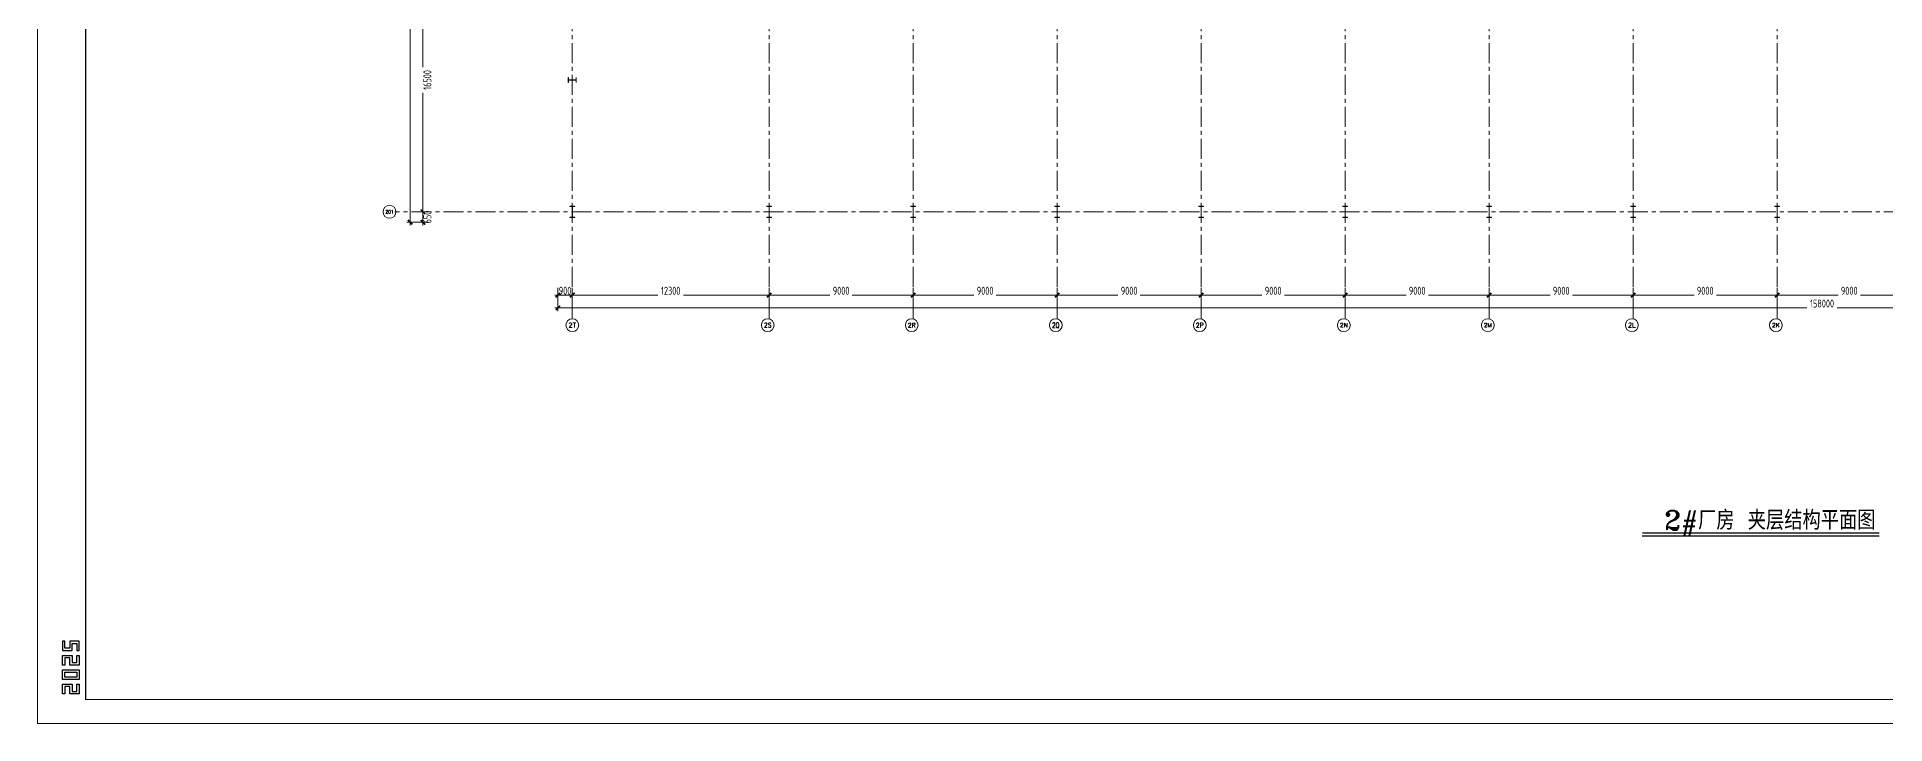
# Model space of a CAD drawing. Extents: x -1201378 to 2367219, y -619313 to 244905.
# Drawn here: x 926489 to 1041979, y -96140 to -53156 of the extents above; entities that cross this region are included whole.
import ezdxf
from ezdxf.enums import TextEntityAlignment as Align

# ---------------------------------------------------------------- set-up
doc = ezdxf.new("R2010")
doc.units = 0
doc.header["$LTSCALE"] = 1000
doc.linetypes.add('CENTER', pattern=[2, 1.25, -0.25, 0.25, -0.25])
doc.layers.get('0').update_dxf_attribs({"linetype": 'CONTINUOUS'})
doc.layers.get('Defpoints').update_dxf_attribs({"linetype": 'CONTINUOUS'})
doc.layers.add('0-cxFrame', color=155, linetype='CONTINUOUS')
doc.layers.add('S-TEXT', color=21, linetype='CONTINUOUS')
for name, color, linetype, lineweight in [('0-cxText', 131, 'CONTINUOUS', 25), ('S-axis', 111, 'CONTINUOUS', 0), ('S-col', 2, 'CONTINUOUS', 0), ('S-dote', 5, 'CENTER', 0)]:
    doc.layers.add(name, color=color, linetype=linetype, lineweight=lineweight)
doc.styles.add('_TCH_AXIS', font='COMPLEX', dxfattribs={"bigfont": 'GBCBIG'})
doc.styles.add('cx_tuming', font='simhei.ttf')
doc.styles.add('cx_tuqian1', font='')
doc.styles.add('TKZ1', font='tjromant.shx', dxfattribs={"width": 0.7, "bigfont": 'tjhts.shx'})
doc.styles.add('TSSD_Dimension', font='tssdeng.shx', dxfattribs={"width": 0.7, "bigfont": 'hztxt.shx'})
doc.styles.add('黑体', font='simhei.ttf', dxfattribs={"width": 0.8})
doc.styles.get('cx_tuqian1').set_extended_font_data('SimSun')
doc.dimstyles.new('TSSD_200_200', dxfattribs={"dimtxt": 500, "dimasz": 200, "dimexe": 200, "dimexo": 500, "dimgap": 200, "dimtad": 1, "dimdec": 0, "dimzin": 0, "dimdsep": 46, "dimtxsty": 'TSSD_Dimension', "dimblk": 'ARCHTICK', "dimcen": 0, "dimdle": 200, "dimclrt": 7, "dimadec": 0, "dimazin": 0, "dimtfac": 1, "dimtdec": 0, "dimtix": 1, "dimtmove": 2, "dimatfit": 3, "dimfxl": 1, "dimtolj": 1, "dimtzin": 0, "dimarcsym": 0})

# ---------------------------------------------------------------- blocks, each defined once
blk = doc.blocks.new('_ArchTick')
at = {"color": 0, "linetype": 'ByBlock', "const_width": 0.5}
blk.add_lwpolyline([(-0.71, -0.71), (0.71, 0.71)], dxfattribs=at)
blk = doc.blocks.new('*D59')
at = {"layer": 'Defpoints', "color": 0, "transparency": 16777216}
for p in [(-248565, -264098), (-249387, -264748), (-248565, -264748)]:
    blk.add_point(p, dxfattribs=at)
at = {"layer": 'S-axis', "color": 0, "lineweight": -2, "transparency": 16777216}
for p, q in [((-249065, -264098), (-249587, -264098)), ((-249387, -263898), (-249387, -264948)), ((-249065, -264748), (-249587, -264748))]:
    blk.add_line(p, q, dxfattribs=at)
at = {"layer": 'S-axis', "color": 0, "lineweight": -2, "transparency": 16777216, "xscale": 200, "yscale": 200, "zscale": 200}
for p, rotation in [((-249387, -264098), 90), ((-249387, -264748), 270)]:
    blk.add_blockref('_ArchTick', p, dxfattribs=dict(at, rotation=rotation))
at = {"layer": 'S-axis', "color": 7, "transparency": 16777216, "insert": (-249112, -264423), "char_height": 500, "attachment_point": 5, "rotation": 90, "style": 'TSSD_Dimension'}
blk.add_mtext('\\A1;650', dxfattribs=at)
blk = doc.blocks.new('*D60')
at = {"layer": 'Defpoints', "color": 0, "transparency": 16777216}
for p in [(-248565, -247598), (-249387, -264098), (-248565, -264098)]:
    blk.add_point(p, dxfattribs=at)
at = {"layer": 'S-axis', "color": 0, "lineweight": -2, "transparency": 16777216}
for p, q in [((-249065, -247598), (-249587, -247598)), ((-249387, -247398), (-249387, -255042)), ((-249387, -264298), (-249387, -256654)), ((-249065, -264098), (-249587, -264098))]:
    blk.add_line(p, q, dxfattribs=at)
at = {"layer": 'S-axis', "color": 0, "lineweight": -2, "transparency": 16777216, "xscale": 200, "yscale": 200, "zscale": 200}
for p, rotation in [((-249387, -247598), 90), ((-249387, -264098), 270)]:
    blk.add_blockref('_ArchTick', p, dxfattribs=dict(at, rotation=rotation))
at = {"layer": 'S-axis', "color": 7, "transparency": 16777216, "insert": (-249112, -255848), "char_height": 500, "attachment_point": 5, "rotation": 90, "style": 'TSSD_Dimension'}
blk.add_mtext('\\A1;16500', dxfattribs=at)
blk = doc.blocks.new('*D66')
at = {"layer": 'Defpoints', "color": 0, "transparency": 16777216}
for p in [(-240958, -268348), (-240058, -268348), (-240058, -269308)]:
    blk.add_point(p, dxfattribs=at)
at = {"layer": 'S-axis', "color": 0, "lineweight": -2, "transparency": 16777216}
for p, q in [((-240958, -268848), (-240958, -269508)), ((-240058, -268848), (-240058, -269508)), ((-241158, -269308), (-239858, -269308))]:
    blk.add_line(p, q, dxfattribs=at)
at = {"layer": 'S-axis', "color": 0, "lineweight": -2, "transparency": 16777216, "xscale": 200, "yscale": 200, "zscale": 200, "rotation": 180}
blk.add_blockref('_ArchTick', (-240958, -269308), dxfattribs=at)
at = {"layer": 'S-axis', "color": 0, "lineweight": -2, "transparency": 16777216, "xscale": 200, "yscale": 200, "zscale": 200}
blk.add_blockref('_ArchTick', (-240058, -269308), dxfattribs=at)
at = {"layer": 'S-axis', "color": 7, "transparency": 16777216, "insert": (-240508, -269033), "char_height": 500, "attachment_point": 5, "style": 'TSSD_Dimension'}
blk.add_mtext('\\A1;900', dxfattribs=at)
blk = doc.blocks.new('*D67')
at = {"layer": 'Defpoints', "color": 0, "transparency": 16777216}
for p in [(-240058, -268348), (-227758, -268348), (-227758, -269308)]:
    blk.add_point(p, dxfattribs=at)
at = {"layer": 'S-axis', "color": 0, "lineweight": -2, "transparency": 16777216}
for p, q in [((-240058, -268848), (-240058, -269508)), ((-227758, -268848), (-227758, -269508)), ((-240258, -269308), (-234714, -269308)), ((-227558, -269308), (-233103, -269308))]:
    blk.add_line(p, q, dxfattribs=at)
at = {"layer": 'S-axis', "color": 0, "lineweight": -2, "transparency": 16777216, "xscale": 200, "yscale": 200, "zscale": 200, "rotation": 180}
blk.add_blockref('_ArchTick', (-240058, -269308), dxfattribs=at)
at = {"layer": 'S-axis', "color": 0, "lineweight": -2, "transparency": 16777216, "xscale": 200, "yscale": 200, "zscale": 200}
blk.add_blockref('_ArchTick', (-227758, -269308), dxfattribs=at)
at = {"layer": 'S-axis', "color": 7, "transparency": 16777216, "insert": (-233908, -269033), "char_height": 500, "attachment_point": 5, "style": 'TSSD_Dimension'}
blk.add_mtext('\\A1;12300', dxfattribs=at)
blk = doc.blocks.new('*D68')
at = {"layer": 'Defpoints', "color": 0, "transparency": 16777216}
for p in [(-227758, -268348), (-218758, -268348), (-218758, -269308)]:
    blk.add_point(p, dxfattribs=at)
at = {"layer": 'S-axis', "color": 0, "lineweight": -2, "transparency": 16777216}
for p, q in [((-227758, -268848), (-227758, -269508)), ((-218758, -268848), (-218758, -269508)), ((-227958, -269308), (-223957, -269308)), ((-218558, -269308), (-222560, -269308))]:
    blk.add_line(p, q, dxfattribs=at)
at = {"layer": 'S-axis', "color": 0, "lineweight": -2, "transparency": 16777216, "xscale": 200, "yscale": 200, "zscale": 200, "rotation": 180}
blk.add_blockref('_ArchTick', (-227758, -269308), dxfattribs=at)
at = {"layer": 'S-axis', "color": 0, "lineweight": -2, "transparency": 16777216, "xscale": 200, "yscale": 200, "zscale": 200}
blk.add_blockref('_ArchTick', (-218758, -269308), dxfattribs=at)
at = {"layer": 'S-axis', "color": 7, "transparency": 16777216, "insert": (-223258, -269033), "char_height": 500, "attachment_point": 5, "style": 'TSSD_Dimension'}
blk.add_mtext('\\A1;9000', dxfattribs=at)
blk = doc.blocks.new('*D69')
at = {"layer": 'Defpoints', "color": 0, "transparency": 16777216}
for p in [(-218758, -268348), (-209758, -268348), (-209758, -269308)]:
    blk.add_point(p, dxfattribs=at)
at = {"layer": 'S-axis', "color": 0, "lineweight": -2, "transparency": 16777216}
for p, q in [((-218758, -268848), (-218758, -269508)), ((-209758, -268848), (-209758, -269508)), ((-218958, -269308), (-214957, -269308)), ((-209558, -269308), (-213560, -269308))]:
    blk.add_line(p, q, dxfattribs=at)
at = {"layer": 'S-axis', "color": 0, "lineweight": -2, "transparency": 16777216, "xscale": 200, "yscale": 200, "zscale": 200, "rotation": 180}
blk.add_blockref('_ArchTick', (-218758, -269308), dxfattribs=at)
at = {"layer": 'S-axis', "color": 0, "lineweight": -2, "transparency": 16777216, "xscale": 200, "yscale": 200, "zscale": 200}
blk.add_blockref('_ArchTick', (-209758, -269308), dxfattribs=at)
at = {"layer": 'S-axis', "color": 7, "transparency": 16777216, "insert": (-214258, -269033), "char_height": 500, "attachment_point": 5, "style": 'TSSD_Dimension'}
blk.add_mtext('\\A1;9000', dxfattribs=at)
blk = doc.blocks.new('*D70')
at = {"layer": 'Defpoints', "color": 0, "transparency": 16777216}
for p in [(-209758, -268348), (-200758, -268348), (-200758, -269308)]:
    blk.add_point(p, dxfattribs=at)
at = {"layer": 'S-axis', "color": 0, "lineweight": -2, "transparency": 16777216}
for p, q in [((-209758, -268848), (-209758, -269508)), ((-200758, -268848), (-200758, -269508)), ((-209958, -269308), (-205957, -269308)), ((-200558, -269308), (-204560, -269308))]:
    blk.add_line(p, q, dxfattribs=at)
at = {"layer": 'S-axis', "color": 0, "lineweight": -2, "transparency": 16777216, "xscale": 200, "yscale": 200, "zscale": 200, "rotation": 180}
blk.add_blockref('_ArchTick', (-209758, -269308), dxfattribs=at)
at = {"layer": 'S-axis', "color": 0, "lineweight": -2, "transparency": 16777216, "xscale": 200, "yscale": 200, "zscale": 200}
blk.add_blockref('_ArchTick', (-200758, -269308), dxfattribs=at)
at = {"layer": 'S-axis', "color": 7, "transparency": 16777216, "insert": (-205258, -269033), "char_height": 500, "attachment_point": 5, "style": 'TSSD_Dimension'}
blk.add_mtext('\\A1;9000', dxfattribs=at)
blk = doc.blocks.new('*D71')
at = {"layer": 'Defpoints', "color": 0, "transparency": 16777216}
for p in [(-200758, -268348), (-191758, -268348), (-191758, -269308)]:
    blk.add_point(p, dxfattribs=at)
at = {"layer": 'S-axis', "color": 0, "lineweight": -2, "transparency": 16777216}
for p, q in [((-200758, -268848), (-200758, -269508)), ((-191758, -268848), (-191758, -269508)), ((-200958, -269308), (-196957, -269308)), ((-191558, -269308), (-195560, -269308))]:
    blk.add_line(p, q, dxfattribs=at)
at = {"layer": 'S-axis', "color": 0, "lineweight": -2, "transparency": 16777216, "xscale": 200, "yscale": 200, "zscale": 200, "rotation": 180}
blk.add_blockref('_ArchTick', (-200758, -269308), dxfattribs=at)
at = {"layer": 'S-axis', "color": 0, "lineweight": -2, "transparency": 16777216, "xscale": 200, "yscale": 200, "zscale": 200}
blk.add_blockref('_ArchTick', (-191758, -269308), dxfattribs=at)
at = {"layer": 'S-axis', "color": 7, "transparency": 16777216, "insert": (-196258, -269033), "char_height": 500, "attachment_point": 5, "style": 'TSSD_Dimension'}
blk.add_mtext('\\A1;9000', dxfattribs=at)
blk = doc.blocks.new('*D72')
at = {"layer": 'Defpoints', "color": 0, "transparency": 16777216}
for p in [(-191758, -268348), (-182758, -268348), (-182758, -269308)]:
    blk.add_point(p, dxfattribs=at)
at = {"layer": 'S-axis', "color": 0, "lineweight": -2, "transparency": 16777216}
for p, q in [((-191758, -268848), (-191758, -269508)), ((-182758, -268848), (-182758, -269508)), ((-191958, -269308), (-187957, -269308)), ((-182558, -269308), (-186560, -269308))]:
    blk.add_line(p, q, dxfattribs=at)
at = {"layer": 'S-axis', "color": 0, "lineweight": -2, "transparency": 16777216, "xscale": 200, "yscale": 200, "zscale": 200, "rotation": 180}
blk.add_blockref('_ArchTick', (-191758, -269308), dxfattribs=at)
at = {"layer": 'S-axis', "color": 0, "lineweight": -2, "transparency": 16777216, "xscale": 200, "yscale": 200, "zscale": 200}
blk.add_blockref('_ArchTick', (-182758, -269308), dxfattribs=at)
at = {"layer": 'S-axis', "color": 7, "transparency": 16777216, "insert": (-187258, -269033), "char_height": 500, "attachment_point": 5, "style": 'TSSD_Dimension'}
blk.add_mtext('\\A1;9000', dxfattribs=at)
blk = doc.blocks.new('*D73')
at = {"layer": 'Defpoints', "color": 0, "transparency": 16777216}
for p in [(-182758, -268348), (-173758, -268348), (-173758, -269308)]:
    blk.add_point(p, dxfattribs=at)
at = {"layer": 'S-axis', "color": 0, "lineweight": -2, "transparency": 16777216}
for p, q in [((-182758, -268848), (-182758, -269508)), ((-173758, -268848), (-173758, -269508)), ((-182958, -269308), (-178957, -269308)), ((-173558, -269308), (-177560, -269308))]:
    blk.add_line(p, q, dxfattribs=at)
at = {"layer": 'S-axis', "color": 0, "lineweight": -2, "transparency": 16777216, "xscale": 200, "yscale": 200, "zscale": 200, "rotation": 180}
blk.add_blockref('_ArchTick', (-182758, -269308), dxfattribs=at)
at = {"layer": 'S-axis', "color": 0, "lineweight": -2, "transparency": 16777216, "xscale": 200, "yscale": 200, "zscale": 200}
blk.add_blockref('_ArchTick', (-173758, -269308), dxfattribs=at)
at = {"layer": 'S-axis', "color": 7, "transparency": 16777216, "insert": (-178258, -269033), "char_height": 500, "attachment_point": 5, "style": 'TSSD_Dimension'}
blk.add_mtext('\\A1;9000', dxfattribs=at)
blk = doc.blocks.new('*D74')
at = {"layer": 'Defpoints', "color": 0, "transparency": 16777216}
for p in [(-173758, -268348), (-164758, -268348), (-164758, -269308)]:
    blk.add_point(p, dxfattribs=at)
at = {"layer": 'S-axis', "color": 0, "lineweight": -2, "transparency": 16777216}
for p, q in [((-173758, -268848), (-173758, -269508)), ((-164758, -268848), (-164758, -269508)), ((-173958, -269308), (-169957, -269308)), ((-164558, -269308), (-168560, -269308))]:
    blk.add_line(p, q, dxfattribs=at)
at = {"layer": 'S-axis', "color": 0, "lineweight": -2, "transparency": 16777216, "xscale": 200, "yscale": 200, "zscale": 200, "rotation": 180}
blk.add_blockref('_ArchTick', (-173758, -269308), dxfattribs=at)
at = {"layer": 'S-axis', "color": 0, "lineweight": -2, "transparency": 16777216, "xscale": 200, "yscale": 200, "zscale": 200}
blk.add_blockref('_ArchTick', (-164758, -269308), dxfattribs=at)
at = {"layer": 'S-axis', "color": 7, "transparency": 16777216, "insert": (-169258, -269033), "char_height": 500, "attachment_point": 5, "style": 'TSSD_Dimension'}
blk.add_mtext('\\A1;9000', dxfattribs=at)
blk = doc.blocks.new('*D75')
at = {"layer": 'Defpoints', "color": 0, "transparency": 16777216}
for p in [(-164758, -268348), (-155758, -268348), (-155758, -269308)]:
    blk.add_point(p, dxfattribs=at)
at = {"layer": 'S-axis', "color": 0, "lineweight": -2, "transparency": 16777216}
for p, q in [((-164758, -268848), (-164758, -269508)), ((-155758, -268848), (-155758, -269508)), ((-164958, -269308), (-160957, -269308)), ((-155558, -269308), (-159560, -269308))]:
    blk.add_line(p, q, dxfattribs=at)
at = {"layer": 'S-axis', "color": 0, "lineweight": -2, "transparency": 16777216, "xscale": 200, "yscale": 200, "zscale": 200, "rotation": 180}
blk.add_blockref('_ArchTick', (-164758, -269308), dxfattribs=at)
at = {"layer": 'S-axis', "color": 0, "lineweight": -2, "transparency": 16777216, "xscale": 200, "yscale": 200, "zscale": 200}
blk.add_blockref('_ArchTick', (-155758, -269308), dxfattribs=at)
at = {"layer": 'S-axis', "color": 7, "transparency": 16777216, "insert": (-160258, -269033), "char_height": 500, "attachment_point": 5, "style": 'TSSD_Dimension'}
blk.add_mtext('\\A1;9000', dxfattribs=at)
blk = doc.blocks.new('*D92')
at = {"layer": 'Defpoints', "color": 0, "transparency": 16777216}
for p in [(-240958, -268448), (-82958, -268448), (-82958, -270108)]:
    blk.add_point(p, dxfattribs=at)
at = {"layer": 'S-axis', "color": 0, "lineweight": -2, "transparency": 16777216}
for p, q in [((-240958, -268948), (-240958, -270308)), ((-82958, -268948), (-82958, -270308)), ((-241158, -270108), (-162899, -270108)), ((-82758, -270108), (-161018, -270108))]:
    blk.add_line(p, q, dxfattribs=at)
at = {"layer": 'S-axis', "color": 0, "lineweight": -2, "transparency": 16777216, "xscale": 200, "yscale": 200, "zscale": 200, "rotation": 180}
blk.add_blockref('_ArchTick', (-240958, -270108), dxfattribs=at)
at = {"layer": 'S-axis', "color": 0, "lineweight": -2, "transparency": 16777216, "xscale": 200, "yscale": 200, "zscale": 200}
blk.add_blockref('_ArchTick', (-82958, -270108), dxfattribs=at)
at = {"layer": 'S-axis', "color": 7, "transparency": 16777216, "insert": (-161958, -269833), "char_height": 500, "attachment_point": 5, "style": 'TSSD_Dimension'}
blk.add_mtext('\\A1;158000', dxfattribs=at)
blk = doc.blocks.new('*D114')
at = {"layer": 'Defpoints', "color": 0, "transparency": 16777216}
for p in [(-248665, -180948), (-250187, -264748), (-248665, -264748)]:
    blk.add_point(p, dxfattribs=at)
at = {"layer": 'S-axis', "color": 0, "lineweight": -2, "transparency": 16777216}
for p, q in [((-249165, -180948), (-250387, -180948)), ((-250187, -180748), (-250187, -222015)), ((-250187, -264948), (-250187, -223681)), ((-249165, -264748), (-250387, -264748))]:
    blk.add_line(p, q, dxfattribs=at)
at = {"layer": 'S-axis', "color": 0, "lineweight": -2, "transparency": 16777216, "xscale": 200, "yscale": 200, "zscale": 200}
for p, rotation in [((-250187, -180948), 90), ((-250187, -264748), 270)]:
    blk.add_blockref('_ArchTick', p, dxfattribs=dict(at, rotation=rotation))
at = {"layer": 'S-axis', "color": 7, "transparency": 16777216, "insert": (-249912, -222848), "char_height": 500, "attachment_point": 5, "rotation": 90, "style": 'TSSD_Dimension'}
blk.add_mtext('\\A1;83800', dxfattribs=at)
blk = doc.blocks.new('nt66')
at = {"layer": 'S-col'}
blk.add_lwpolyline([(-195790, 766820), (-195490, 766820), (-195490, 766808), (-195636, 766808), (-195636, 766132), (-195490, 766132), (-195490, 766120), (-195790, 766120), (-195790, 766132), (-195644, 766132), (-195644, 766808), (-195790, 766808)], close=True, dxfattribs=at)
blk = doc.blocks.new('33333')
for p in [(-89514, -126400), (-77214, -126400), (-68214, -126400), (-59214, -126400), (-50214, -126400), (-41214, -126400), (-32214, -126400), (-23214, -126400), (-14214, -126400)]:
    blk.add_blockref('nt66', p)
blk = doc.blocks.new('TK22.A0 L(Dragon)')
at = {"layer": '0-cxFrame', "color": 7, "const_width": 0.5}
blk.add_lwpolyline([(0, 0), (-1486, 0), (-1486, 841), (0, 841)], close=True, dxfattribs=at)
at = {"layer": '0-cxFrame', "const_width": 0.5}
blk.add_lwpolyline([(-80, 10), (-1466, 10), (-1466, 831), (-80, 831)], close=True, dxfattribs=at)
at = {"layer": 'Defpoints', "color": 2}
for points in [[(-1474.6, 34.37), (-1475.6, 34.37), (-1475.6, 30.37), (-1471.6, 30.37), (-1471.6, 33.37), (-1469.6, 33.37), (-1469.6, 30.37), (-1468.6, 30.37), (-1468.6, 34.37), (-1472.6, 34.37), (-1472.6, 31.37), (-1474.6, 31.37), (-1474.6, 34.37)], [(-1474.6, 24.37), (-1475.6, 24.37), (-1475.6, 28.37), (-1471.6, 28.37), (-1471.6, 25.37), (-1469.6, 25.37), (-1469.6, 28.37), (-1468.6, 28.37), (-1468.6, 24.37), (-1472.6, 24.37), (-1472.6, 27.37), (-1474.6, 27.37), (-1474.6, 24.37)], [(-1474.6, 12.37), (-1475.6, 12.37), (-1475.6, 16.37), (-1471.6, 16.37), (-1471.6, 13.37), (-1469.6, 13.37), (-1469.6, 16.37), (-1468.6, 16.37), (-1468.6, 12.37), (-1472.6, 12.37), (-1472.6, 15.37), (-1474.6, 15.37), (-1474.6, 12.37)]]:
    blk.add_lwpolyline(points, dxfattribs=at)
for points in [[(-1475.6, 18.37), (-1475.6, 22.37), (-1468.6, 22.37), (-1468.6, 18.37)], [(-1474.6, 19.37), (-1474.6, 21.37), (-1469.6, 21.37), (-1469.6, 19.37)]]:
    blk.add_lwpolyline(points, close=True, dxfattribs=at)
at = {"style": '黑体', "flags": 4}
blk.add_attdef('图幅', text='', height=3.3, dxfattribs=at).set_placement((-40, 3), align=Align.RIGHT)
at = {"layer": '0-cxText', "flags": 4}
for tag, height, style, p in [('建设单位', 3.5, 'cx_tuming', (-45, 240)), ('项目名称', 3.5, 'cx_tuming', (-45, 210)), ('子项名称', 3.5, 'cx_tuming', (-45, 180)), ('工程编号', 3.3, 'cx_tuqian1', (-35, 165)), ('图名1', 3.5, 'cx_tuming', (-45, 87)), ('图名2', 3.5, 'cx_tuming', (-45, 79)), ('图名3', 3.5, 'cx_tuming', (-45, 71)), ('出图日期', 3.3, 'cx_tuqian1', (-39, 60)), ('专业', 3.3, 'cx_tuqian1', (-55, 52)), ('图号', 3.3, 'cx_tuqian1', (-55, 44)), ('版次', 3.3, 'cx_tuqian1', (-20, 44))]:
    blk.add_attdef(tag, text='', height=height, dxfattribs=dict(at, style=style)).set_placement(p, align=Align.MIDDLE)
at = {"layer": 'Defpoints', "color": 6, "flags": 4}
for tag, height, style, p in [('tufu', 3.3, '黑体', (-12, 12)), ('dwfname', 4, 'cx_tuqian1', (-80, 3))]:
    blk.add_attdef(tag, text='', height=height, dxfattribs=dict(at, style=style)).set_placement(p, align=Align.RIGHT)
blk = doc.blocks.new('2#轴网')
at = {"layer": 'S-axis'}
for centre in [(-251479.7, -264097), (-240058.5, -271187), (-227843.4, -271187), (-218843.4, -271187), (-209843.4, -271187), (-200843.4, -271187), (-191843.4, -271187), (-182843.4, -271187), (-173843.4, -271187), (-164843.4, -271187)]:
    blk.add_circle(centre, 400, dxfattribs=at)
at = {"layer": 'S-dote'}
for p, q in [((-240058.5, -270787), (-240058.5, -175198.2)), ((-227758.5, -270787), (-227758.5, -175298.2)), ((-218758.5, -270787), (-218758.5, -175298.2)), ((-209758.5, -270787), (-209758.5, -175298.2)), ((-200758.5, -270787), (-200758.5, -175298.2)), ((-191758.5, -270787), (-191758.5, -175298.2)), ((-182758.5, -270787), (-182758.5, -175298.2)), ((-173758.5, -270787), (-173758.5, -175298.2)), ((-164758.5, -270787), (-164758.5, -175298.2)), ((-74854.3, -264098.2), (-251154.3, -264098.2))]:
    blk.add_line(p, q, dxfattribs=at)
at = {"layer": 'S-axis', "style": '_TCH_AXIS'}
for s, height, p, p2 in [('201', 220.59, (-251737, -264207.3), (-251222.3, -264207.3)), ('2T', 288.12, (-240298.6, -271331.1), (-239818.4, -271331.1)), ('2S', 294.28, (-228081.6, -271334.2), (-227605.1, -271334.2)), ('2R', 270.86, (-219088.4, -271322.5), (-218598.3, -271322.5)), ('2P', 276.42, (-201086.9, -271325.3), (-200599.9, -271325.3)), ('2N', 265.5, (-192089.9, -271319.8), (-191596.8, -271319.8)), ('2M', 255.29, (-183092.6, -271314.7), (-182594.2, -271314.7)), ('2L', 288.12, (-174083.5, -271331.1), (-173603.3, -271331.1)), ('2K', 265.5, (-165089.9, -271319.8), (-164596.8, -271319.8))]:
    blk.add_text(s, height=height, dxfattribs=at).set_placement(p, p2, align=Align.FIT)
at = {"layer": 'S-axis', "style": '_TCH_AXIS', "width": 0.807692}
blk.add_text('2Q', height=327.87, dxfattribs=at).set_placement((-210070.4, -271351), (-209616.4, -271351), align=Align.FIT)
at = {"layer": 'S-axis'}
for base, p1, p2, angle, picture, middle in [((-250186.9, -264748.2), (-248664.7, -180948.2), (-248664.7, -264748.2), 270, '*D114', (-249911.9, -222848.2)), ((-249386.9, -264098.2), (-248564.7, -247598.2), (-248564.7, -264098.2), 270, '*D60', (-249111.9, -255848.2)), ((-249386.9, -264748.2), (-248564.7, -264098.2), (-248564.7, -264748.2), 270, '*D59', (-249111.9, -264423.2)), ((-240058.5, -269308.2), (-240958.5, -268348.2), (-240058.5, -268348.2), 0, '*D66', (-240508.5, -269033.2)), ((-82958.5, -270108.2), (-240958.5, -268448.2), (-82958.5, -268448.2), 0, '*D92', (-161958.5, -269833.2)), ((-227758.5, -269308.2), (-240058.5, -268348.2), (-227758.5, -268348.2), 0, '*D67', (-233908.5, -269033.2)), ((-218758.5, -269308.2), (-227758.5, -268348.2), (-218758.5, -268348.2), 0, '*D68', (-223258.5, -269033.2)), ((-209758.5, -269308.2), (-218758.5, -268348.2), (-209758.5, -268348.2), 0, '*D69', (-214258.5, -269033.2)), ((-200758.5, -269308.2), (-209758.5, -268348.2), (-200758.5, -268348.2), 0, '*D70', (-205258.5, -269033.2)), ((-191758.5, -269308.2), (-200758.5, -268348.2), (-191758.5, -268348.2), 0, '*D71', (-196258.5, -269033.2)), ((-182758.5, -269308.2), (-191758.5, -268348.2), (-182758.5, -268348.2), 0, '*D72', (-187258.5, -269033.2)), ((-173758.5, -269308.2), (-182758.5, -268348.2), (-173758.5, -268348.2), 0, '*D73', (-178258.5, -269033.2)), ((-164758.5, -269308.2), (-173758.5, -268348.2), (-164758.5, -268348.2), 0, '*D74', (-169258.5, -269033.2)), ((-155758.5, -269308.2), (-164758.5, -268348.2), (-155758.5, -268348.2), 0, '*D75', (-160258.5, -269033.2))]:
    dim = blk.add_linear_dim(base=base, p1=p1, p2=p2, angle=angle, dimstyle='TSSD_200_200', dxfattribs=at)
    dim.commit()
    dim.dimension.update_dxf_attribs({"geometry": picture, "text_midpoint": middle, "dimtype": 161})

msp = doc.modelspace()

# ---------------------------------------------------------------- linework, layer by layer
at = {"layer": 'S-col'}
msp.add_lwpolyline([(960191.5, -55998.2), (960191.5, -55698.2), (960179.5, -55698.2), (960179.5, -55844.2), (959703.5, -55844.2), (959703.5, -55698.2), (959691.5, -55698.2), (959691.5, -55998.2), (959703.5, -55998.2), (959703.5, -55852.2), (960179.5, -55852.2), (960179.5, -55998.2)], close=True, dxfattribs=at)
at = {"layer": 'S-TEXT'}
msp.add_line((1026809.9, -84365.9), (1041614.2, -84365.9), dxfattribs=at)
at = {"layer": 'S-TEXT', "const_width": 90}
msp.add_lwpolyline([(1026809.9, -84185.9), (1041619.7, -84185.9)], dxfattribs=at)

# ---------------------------------------------------------------- block references
at = {"layer": '0-cxFrame', "xscale": 150, "yscale": 150, "zscale": 150}
msp.add_blockref('TK22.A0 L(Dragon)', (1149426.9, -96102.2), dxfattribs=at)
at = {"layer": 'S-axis'}
msp.add_blockref('2#轴网', (1200000, 200000), dxfattribs=at)
at = {"layer": 'S-col'}
msp.add_blockref('33333', (1245095.7, -704168.2), dxfattribs=at)

# ---------------------------------------------------------------- texts
at = {"layer": 'S-TEXT', "style": 'TKZ1'}
msp.add_text('2#厂房 夹层结构平面图', height=1200, dxfattribs=at).set_placement((1041379.4, -83984.9), align=Align.RIGHT)

doc.saveas('drawing.dxf')
